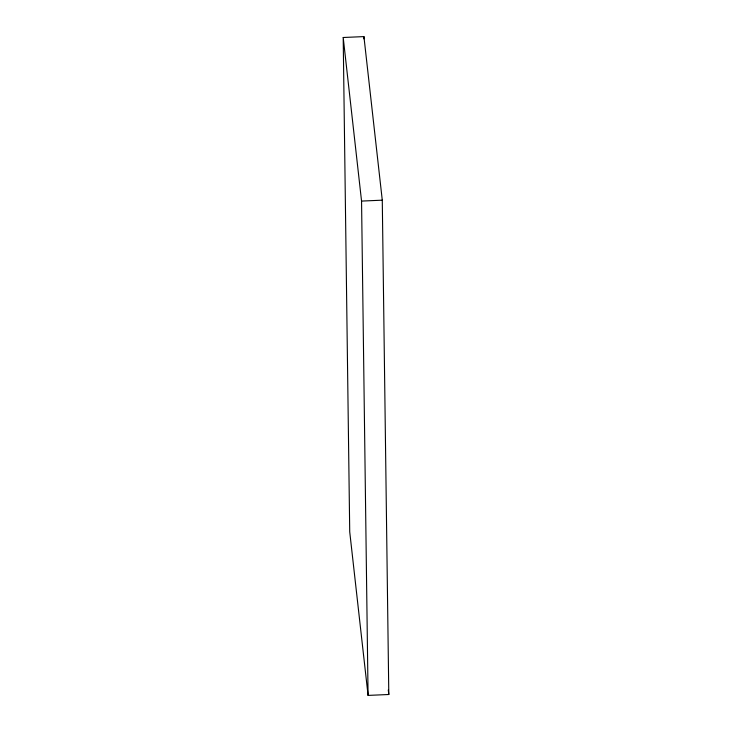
<?xml version="1.0" encoding="UTF-8"?>
<svg xmlns="http://www.w3.org/2000/svg" width="732" height="732" viewBox="0 0 732 732"><rect width="100%" height="100%" fill="white"/><g stroke="black" fill="none" stroke-linecap="round" stroke-linejoin="round"><path stroke-width="1.1" d="M343.198 37.497L363.923 36.6L382.278 200.175L388.802 694.503L368.077 695.4L349.722 531.825L343.198 37.497L361.553 201.08L368.077 695.4M361.553 201.08L382.278 200.175M388.289 689.956L388.802 694.503M363.923 36.6L363.96 38.888"/></g></svg>
